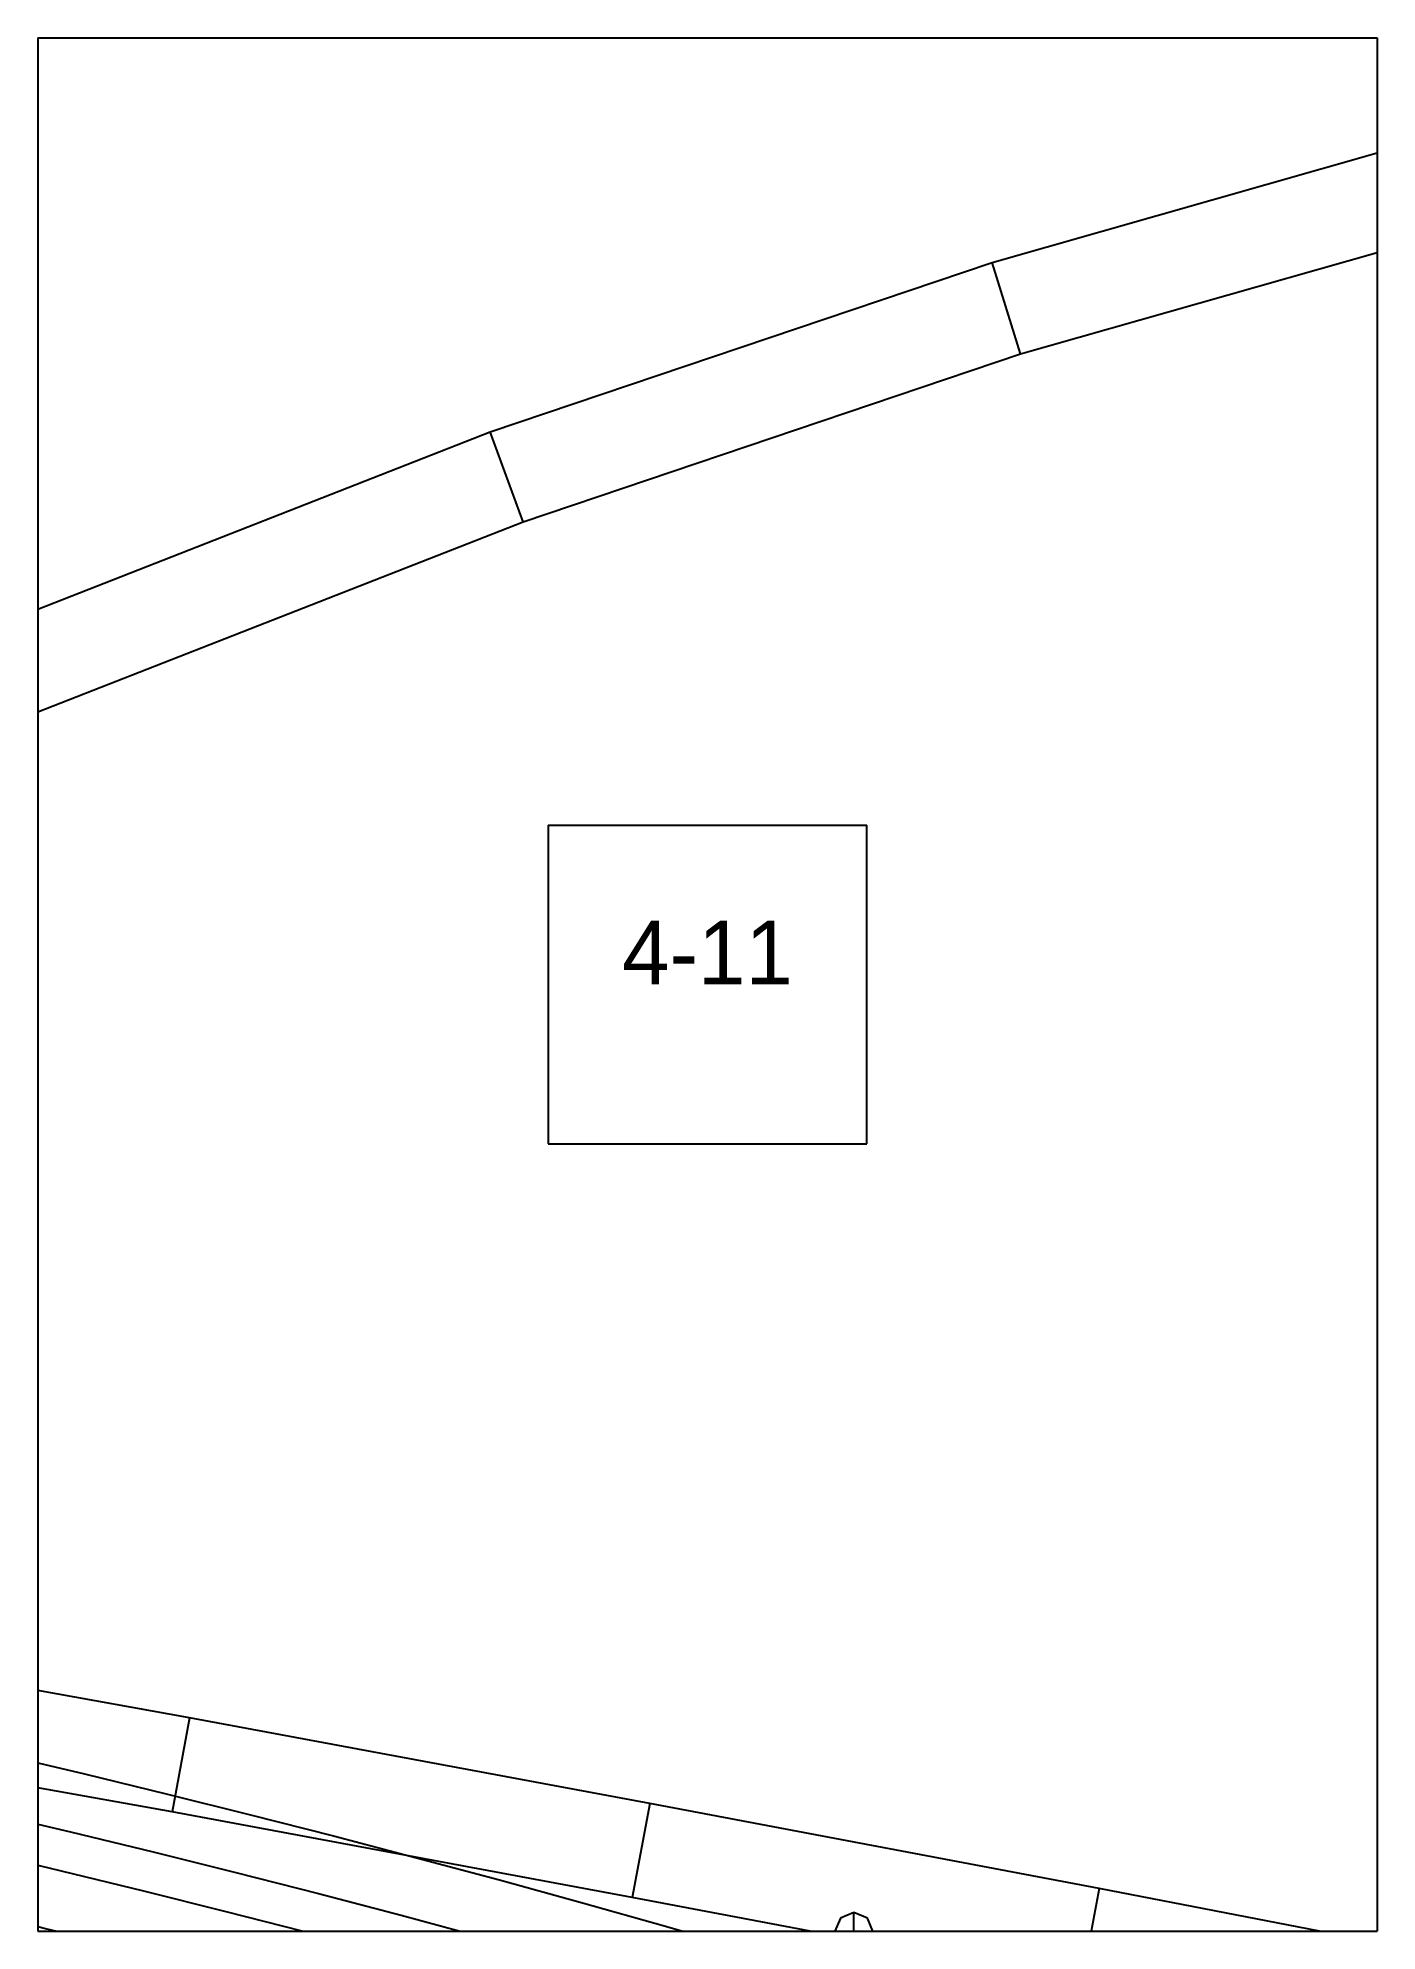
# Paper-space layout 'Plan 4-11' of a CAD drawing. Header units: metres, sheet in millimetres. Extents: x 0 to 210, y 0 to 297.
# The model-space entities are those that its viewports show. They can reach past a viewport. Long polylines and large blocks are cut down to what shows.
import ezdxf
from ezdxf.enums import TextEntityAlignment as Align

# ---------------------------------------------------------------- set-up
doc = ezdxf.new("R2010")
doc.units = ezdxf.units.M
for name, color, linetype in [('default', 7, 'Continuous'), ('TEXTLAYER', 7, 'Continuous'), ('VIEWPORTS', 7, 'Continuous')]:
    doc.layers.add(name, color=color, linetype=linetype)

msp = doc.modelspace()

# ---------------------------------------------------------------- linework, layer by layer
at = {"color": 9}
for p, q in [((2100, -594), (2100, -891)), ((2100, -594), (2100, -891)), ((2310, -594), (2310, -891)), ((2310, -594), (2310, -891)), ((1890, -891), (2100, -891)), ((1890, -891), (2100, -891)), ((2100, -891), (2310, -891)), ((2100, -891), (2100, -1188)), ((2100, -891), (2310, -891)), ((2100, -891), (2100, -1188)), ((2310, -891), (2520, -891)), ((2310, -891), (2310, -1188)), ((2310, -891), (2520, -891)), ((2310, -891), (2310, -1188)), ((2180, -1014.5), (2230, -1014.5)), ((2180, -1014.5), (2180, -1064.5)), ((2230, -1064.5), (2230, -1014.5)), ((2180, -1064.5), (2230, -1064.5)), ((1890, -1188), (2100, -1188)), ((1890, -1188), (2100, -1188)), ((2100, -1188), (2310, -1188)), ((2100, -1188), (2100, -1485)), ((2100, -1188), (2310, -1188)), ((2100, -1188), (2100, -1485)), ((2310, -1188), (2520, -1188)), ((2310, -1188), (2310, -1485)), ((2310, -1188), (2520, -1188)), ((2310, -1188), (2310, -1485))]:
    msp.add_line(p, q, dxfattribs=at)
at = {"layer": 'default', "color": 7, "linetype": 'Continuous'}
for p, q in [((2249.63, -926.26), (2329.51, -903.49)), ((2254.09, -940.58), (2333.28, -918.02)), ((2170.93, -952.81), (2249.63, -926.26)), ((2254.09, -940.58), (2249.63, -926.26)), ((2176.07, -966.91), (2254.09, -940.58)), ((2093.59, -983.11), (2170.93, -952.81)), ((2176.07, -966.91), (2170.93, -952.81)), ((2090.01, -1000.62), (2176.07, -966.91)), ((2123.76, -1154.56), (2050.14, -1141.22)), ((2123.76, -1154.56), (2121.05, -1169.31)), ((2195.97, -1167.97), (2123.76, -1154.56)), ((2121.05, -1169.31), (2047.5, -1155.99)), ((2094.3, -1160.24), (2107.32, -1163.33)), ((2107.32, -1163.33), (2120.34, -1166.49)), ((2120.34, -1166.49), (2133.35, -1169.74)), ((2092.15, -1169.34), (2105.11, -1172.41)), ((2193.21, -1182.72), (2121.05, -1169.31)), ((2133.35, -1169.74), (2146.37, -1173.06)), ((2195.97, -1167.97), (2193.21, -1182.72)), ((2266.42, -1181.31), (2195.97, -1167.97)), ((2105.11, -1172.41), (2118.08, -1175.56)), ((2146.37, -1173.06), (2159.39, -1176.48)), ((2090.7, -1175.47), (2103.63, -1178.53)), ((2118.08, -1175.56), (2131.04, -1178.79)), ((2103.63, -1178.53), (2116.55, -1181.67)), ((2131.04, -1178.79), (2144, -1182.11)), ((2159.39, -1176.48), (2172.4, -1179.97)), ((2116.55, -1181.67), (2129.48, -1184.9)), ((2172.4, -1179.97), (2185.42, -1183.55)), ((2266.42, -1181.31), (2263.6, -1196.04)), ((2334.77, -1194.55), (2266.42, -1181.31)), ((2088.55, -1184.57), (2101.42, -1187.62)), ((2129.48, -1184.9), (2142.4, -1188.2)), ((2144, -1182.11), (2156.96, -1185.51)), ((2185.42, -1183.55), (2198.44, -1187.22)), ((2263.6, -1196.04), (2193.21, -1182.72)), ((2101.42, -1187.62), (2114.29, -1190.75)), ((2156.96, -1185.51), (2169.93, -1188.99)), ((2198.44, -1187.22), (2211.45, -1190.96)), ((2225.83, -1185.95), (2224.95, -1188.07)), ((2227.95, -1185.07), (2225.83, -1185.95)), ((2230.07, -1185.95), (2227.95, -1185.07)), ((2227.95, -1191.07), (2227.95, -1185.07)), ((2230.95, -1188.07), (2230.07, -1185.95)), ((2142.4, -1188.2), (2155.33, -1191.59)), ((2169.93, -1188.99), (2182.89, -1192.55)), ((2224.95, -1188.07), (2225.83, -1190.19)), ((2224.95, -1188.07), (2230.95, -1188.07)), ((2230.07, -1190.19), (2230.95, -1188.07))]:
    msp.add_line(p, q, dxfattribs=at)

# ---------------------------------------------------------------- texts
at = {"layer": 'TEXTLAYER', "color": 1}
msp.add_text('4-11', height=10, dxfattribs=at).set_placement((2205, -1039.5), align=Align.CENTER)

psp = doc.layouts.new('Plan 4-11')

# ---------------------------------------------------------------- viewports
at = {"layer": 'VIEWPORTS'}
psp.add_viewport(center=(105, 148.5), size=(210, 297), view_center_point=(2205, -1039.5), view_height=297, dxfattribs=at)

doc.saveas('drawing.dxf')
